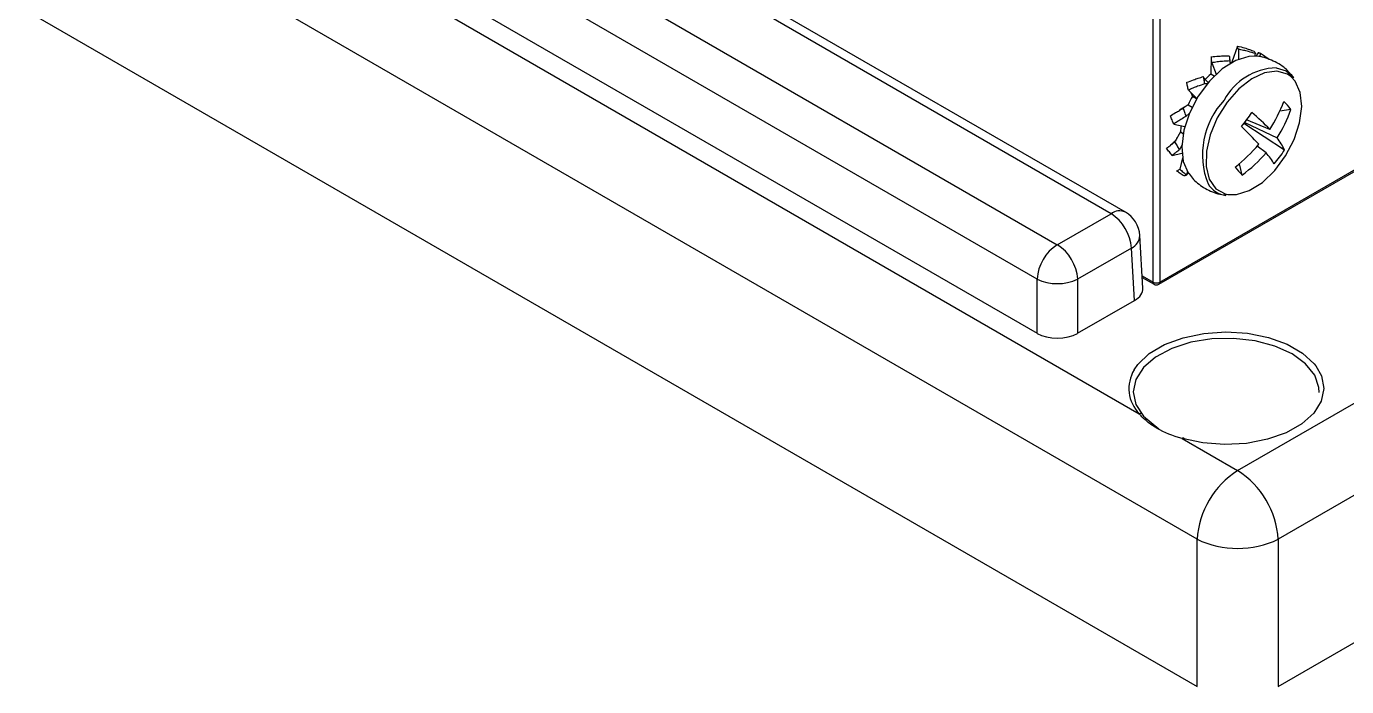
# Model space of a CAD drawing. Header units: inches. Extents: x 0.2 to 16.8, y 0.2 to 10.8.
# Drawn here: x 13.975 to 15.412, y 7.686 to 8.404 of the extents above; entities that cross this region are included whole.
import ezdxf

# ---------------------------------------------------------------- set-up
doc = ezdxf.new("R2010")
doc.units = ezdxf.units.IN
doc.header["$MEASUREMENT"] = 0

msp = doc.modelspace()

# ---------------------------------------------------------------- linework, layer by layer
at = {"color": 7, "linetype": 'Continuous', "lineweight": 25}
for p, q in [((15.1557, 8.2006), (13.2587, 9.2957)), ((15.1713, 8.2021), (13.2744, 9.2972)), ((13.2003, 9.2619), (15.0972, 8.1669)), ((13.0233, 9.2318), (15.1864, 7.983)), ((15.0751, 8.1295), (13.1782, 9.2246)), ((15.2493, 7.8465), (12.8721, 9.2188)), ((13.1748, 9.1675), (15.0751, 8.0705)), ((12.8627, 9.0639), (15.2493, 7.6862)), ((15.2015, 8.1261), (15.2015, 8.4241)), ((15.2086, 8.4241), (15.2086, 8.1261)), ((15.2932, 8.383), (15.2871, 8.3653)), ((15.2943, 8.3793), (15.2942, 8.3686)), ((15.3159, 8.3755), (15.3132, 8.3719)), ((15.2647, 8.3713), (15.2642, 8.3525)), ((15.2655, 8.3647), (15.2699, 8.3523)), ((15.2856, 8.3643), (15.2848, 8.369)), ((15.2856, 8.3643), (15.285, 8.3668)), ((15.2872, 8.3652), (15.2871, 8.3653)), ((15.312, 8.372), (15.3129, 8.3747)), ((15.3183, 8.3749), (15.3172, 8.371)), ((15.2565, 8.3485), (15.256, 8.3498)), ((15.2607, 8.344), (15.2565, 8.3485)), ((15.2679, 8.3503), (15.2642, 8.3525)), ((15.2398, 8.3349), (15.2491, 8.326)), ((15.2425, 8.3324), (15.2442, 8.3281)), ((15.2602, 8.3418), (15.2573, 8.3418)), ((15.2607, 8.344), (15.2616, 8.3435)), ((15.2076, 8.1238), (15.554, 8.3238)), ((15.2086, 8.1261), (15.5551, 8.3261)), ((15.2395, 8.3191), (15.2343, 8.3154)), ((15.2395, 8.3191), (15.244, 8.3165)), ((15.2488, 8.3254), (15.2442, 8.3281)), ((15.2357, 8.3165), (15.2302, 8.3131)), ((15.241, 8.3099), (15.2372, 8.3064)), ((15.3513, 8.3141), (15.3395, 8.3122)), ((15.224, 8.298), (15.236, 8.2953)), ((15.2311, 8.2897), (15.2249, 8.2786)), ((15.2311, 8.2897), (15.2342, 8.2879)), ((15.3444, 8.2698), (15.3002, 8.2986)), ((15.3011, 8.2998), (15.3364, 8.283)), ((15.3284, 8.2922), (15.3032, 8.3026)), ((15.2327, 8.275), (15.2301, 8.2701)), ((15.2223, 8.2639), (15.2328, 8.2664)), ((15.2334, 8.2614), (15.2304, 8.2492)), ((15.2934, 7.9212), (15.9029, 8.273)), ((15.3244, 8.2669), (15.3148, 8.2741)), ((15.2387, 8.2465), (15.2379, 8.2426)), ((15.2983, 8.2426), (15.2953, 8.2548)), ((15.2389, 8.244), (15.2399, 8.2447)), ((15.0972, 8.1669), (15.1557, 8.2006)), ((15.947, 8.1983), (15.3376, 7.8465)), ((15.1903, 8.1196), (15.1869, 8.177)), ((15.1778, 8.1632), (15.1193, 8.1295)), ((15.1812, 8.1062), (15.1778, 8.1632)), ((15.1896, 8.1313), (15.2026, 8.1238)), ((15.0751, 8.0705), (15.0751, 8.1295)), ((15.1193, 8.1295), (15.1193, 8.0705)), ((15.1193, 8.0705), (15.1812, 8.1062)), ((15.3376, 7.6862), (15.9564, 8.0434)), ((15.1909, 7.9803), (15.2075, 7.9666)), ((15.233, 7.9561), (15.2934, 7.9212)), ((15.2493, 7.6862), (15.2493, 7.8465)), ((15.3376, 7.8465), (15.3376, 7.6862))]:
    msp.add_line(p, q, dxfattribs=at)
at = {"color": 8, "linetype": 'Continuous', "lineweight": 25}
msp.add_line((15.1895, 8.133), (15.2015, 8.1261), dxfattribs=at)
at = {"color": 7, "linetype": 'Continuous', "lineweight": 25, "flags": 128}
for points in [[(15.314, 8.3718), (15.3055, 8.3717), (15.2913, 8.3673), (15.2767, 8.3582), (15.2628, 8.3449), (15.2506, 8.3285), (15.2411, 8.3101), (15.235, 8.2913), (15.2326, 8.2732), (15.2342, 8.2574), (15.2397, 8.2449), (15.2401, 8.2444)], [(15.2829, 8.2215), (15.2923, 8.2215), (15.3061, 8.2257), (15.3203, 8.2346), (15.3338, 8.2475), (15.3456, 8.2635), (15.3548, 8.2813), (15.3608, 8.2996), (15.3631, 8.3171), (15.3615, 8.3325), (15.3561, 8.3446), (15.3513, 8.3499)], [(15.3353, 8.3592), (15.3464, 8.356), (15.3545, 8.3489)], [(15.3822, 8.006), (15.3819, 8.0114), (15.3773, 8.0248), (15.3673, 8.0373), (15.3526, 8.0481), (15.3339, 8.0565), (15.3124, 8.0623), (15.289, 8.065), (15.2653, 8.0644), (15.2424, 8.0607), (15.2217, 8.054), (15.2042, 8.0447), (15.191, 8.0333), (15.1827, 8.0204), (15.1799, 8.0068), (15.1827, 7.9932), (15.1909, 7.9803), (15.1909, 7.9803)], [(15.1807, 8.0307), (15.1848, 8.0366), (15.1972, 8.0484), (15.214, 8.0583), (15.2341, 8.0657), (15.2567, 8.0704), (15.2804, 8.0721), (15.3043, 8.0706), (15.3269, 8.0661), (15.3472, 8.0587), (15.3641, 8.0489), (15.3768, 8.0372), (15.3786, 8.035)], [(15.233, 7.9561), (15.2334, 7.9566), (15.2339, 7.9568), (15.2343, 7.9569), (15.2346, 7.9568), (15.2349, 7.9565), (15.2351, 7.956), (15.2352, 7.9554), (15.2353, 7.9547)]]:
    msp.add_lwpolyline(points, dxfattribs=at)
at = {"color": 8, "linetype": 'Continuous', "lineweight": 25, "flags": 128}
for points in [[(15.3513, 8.3499), (15.3475, 8.3525), (15.3361, 8.3558), (15.3228, 8.354), (15.3087, 8.3473), (15.2947, 8.3363), (15.2819, 8.3218)], [(15.2819, 8.3218), (15.2713, 8.3048), (15.2636, 8.2865), (15.2595, 8.2685), (15.2591, 8.2519), (15.2626, 8.238), (15.2697, 8.2278), (15.2798, 8.2222), (15.2829, 8.2215)], [(15.3786, 8.035), (15.3847, 8.0242), (15.3872, 8.0104), (15.3844, 7.9967), (15.3763, 7.9837), (15.3633, 7.972), (15.3462, 7.9624), (15.3258, 7.9552), (15.303, 7.9508), (15.2792, 7.9495), (15.2554, 7.9513), (15.233, 7.9561)]]:
    msp.add_lwpolyline(points, dxfattribs=at)
at = {"color": 7, "linetype": 'Continuous', "lineweight": 25}
for centre, radius, start, end in [((15.3218, 8.2863), 0.0877, 131.0628, 137.2127), ((15.337, 8.2735), 0.1076, 149.5118, 154.8776), ((15.2001, 8.3763), 0.1533, 326.7631, 339.5397), ((15.3063, 8.2824), 0.055, 35.1213, 47.0035), ((14.9374, 8.574), 0.4555, 322.2949, 324.6579), ((15.14, 8.1114), 0.2612, 43.8166, 49.6763), ((15.2197, 8.3581), 0.1388, 327.2586, 341.5084), ((15.3054, 8.2826), 0.0746, 169.5053, 174.5472), ((14.9336, 7.9256), 0.519, 42.4731, 45.4409), ((15.1821, 8.3885), 0.1751, 308.3807, 320.0714), ((15.298, 8.2508), 0.0501, 22.3328, 40.0389), ((15.2073, 8.3666), 0.1538, 306.292, 319.5947), ((15.2574, 8.2092), 0.0884, 31.0046, 40.7107), ((15.2415, 8.3343), 0.1214, 319.0391, 327.9137), ((15.3788, 8.3202), 0.1118, 218.142, 223.9828), ((15.2838, 8.2468), 0.0265, 211.6289, 263.1046), ((15.1296, 8.16), 0.0483, 3.8498, 57.305), ((15.1557, 8.1751), 0.0313, 3.4611, 60.0027), ((15.1233, 8.1262), 0.0483, 122.6951, 176.15), ((15.0712, 8.1262), 0.0483, 3.8498, 57.305), ((15.0972, 8.1757), 0.0512, 244.474, 295.526), ((15.2051, 8.1329), 0.00769, 242.6098, 297.3905), ((15.2051, 8.1281), 0.005, 240.0027, 299.9973), ((15.1877, 7.9802), 0.00315, 2.7723, 114.7299), ((15.3456, 7.84), 0.0965, 122.6951, 176.15), ((15.2413, 7.84), 0.0965, 3.8499, 57.305), ((15.2934, 7.939), 0.1025, 244.4741, 295.5259)]:
    msp.add_arc(centre, radius, start, end, dxfattribs=at)
at = {"color": 8, "linetype": 'Continuous', "lineweight": 25}
for centre, radius, start, end in [((15.3378, 8.292), 0.0673, 92.0965, 151.3874), ((15.3419, 8.2648), 0.0867, 136.7781, 201.5672), ((15.1647, 8.1886), 0.015, 64.1986, 127.1118), ((15.1714, 8.1773), 0.0155, 294.2416, 358.6884), ((15.204, 8.1258), 0.00246, 173.6559, 235.0313), ((15.2062, 8.1258), 0.0024, 304.0562, 7.2566), ((15.214, 8.0105), 0.0389, 148.7661, 224.9285)]:
    msp.add_arc(centre, radius, start, end, dxfattribs=at)
at = {"color": 7, "linetype": 'Continuous', "lineweight": 25}
for centre, major_axis, ratio, start_param, end_param in [((15.1591, 8.1189), (0.0313, 0), 0.576585, 5.498396, 6.318044), ((15.0972, 8.0832), (0.0312, 0), 0.577991, 3.9276, 5.497178)]:
    msp.add_ellipse(centre, major_axis=major_axis, ratio=ratio, start_param=start_param, end_param=end_param, dxfattribs=at)
for points, knots in [([(15.2932, 8.383), (15.2958, 8.3823), (15.3002, 8.3812), (15.3063, 8.3792), (15.3097, 8.378), (15.3114, 8.3773)], [0, 0, 0, 0, 0.415592, 0.707416, 1, 1, 1, 1]), ([(15.2943, 8.3793), (15.2941, 8.3799), (15.2938, 8.3809), (15.2935, 8.3821), (15.2933, 8.3827), (15.2932, 8.383)], [0, 0, 0, 0, 0.499628, 0.749776, 1, 1, 1, 1]), ([(15.3129, 8.3747), (15.3103, 8.3755), (15.306, 8.3768), (15.2998, 8.3783), (15.2961, 8.379), (15.2943, 8.3793)], [0, 0, 0, 0, 0.415592, 0.707411, 1, 1, 1, 1]), ([(15.3114, 8.3773), (15.3117, 8.3769), (15.3121, 8.3763), (15.3126, 8.3754), (15.3128, 8.375), (15.3129, 8.3747)], [0, 0, 0, 0, 0.49964, 0.749788, 1, 1, 1, 1]), ([(15.3183, 8.3749), (15.3179, 8.375), (15.3173, 8.3752), (15.3165, 8.3754), (15.3161, 8.3755), (15.3159, 8.3755)], [0, 0, 0, 0, 0.499628, 0.749776, 1, 1, 1, 1]), ([(15.2647, 8.3713), (15.2674, 8.3715), (15.272, 8.372), (15.2786, 8.3723), (15.2823, 8.3724), (15.2842, 8.3724)], [0, 0, 0, 0, 0.415591, 0.707416, 1, 1, 1, 1]), ([(15.2655, 8.3647), (15.2654, 8.3658), (15.2651, 8.3675), (15.2649, 8.3697), (15.2648, 8.3707), (15.2647, 8.3713)], [0, 0, 0, 0, 0.499628, 0.749776, 1, 1, 1, 1]), ([(15.285, 8.3668), (15.2823, 8.3666), (15.2777, 8.3664), (15.2712, 8.3657), (15.2674, 8.365), (15.2655, 8.3647)], [0, 0, 0, 0, 0.415592, 0.707411, 1, 1, 1, 1]), ([(15.2842, 8.3724), (15.2844, 8.3715), (15.2846, 8.3702), (15.2848, 8.3683), (15.2849, 8.3673), (15.285, 8.3668)], [0, 0, 0, 0, 0.499639, 0.749787, 1, 1, 1, 1]), ([(15.3544, 8.3487), (15.3515, 8.3521), (15.3448, 8.3601), (15.3308, 8.3678), (15.3197, 8.3718), (15.3141, 8.3718), (15.314, 8.3718)], [0, 0, 0, 0, 0.281496, 0.649868, 0.989803, 1, 1, 1, 1]), ([(15.3276, 8.3683), (15.3275, 8.3684), (15.326, 8.3696), (15.3229, 8.3718), (15.3198, 8.3738), (15.3183, 8.3749)], [0, 0, 0, 0, 0.025562, 0.51214, 1, 1, 1, 1]), ([(15.238, 8.3435), (15.2405, 8.3444), (15.2446, 8.346), (15.2506, 8.348), (15.2542, 8.3492), (15.256, 8.3498)], [0, 0, 0, 0, 0.415591, 0.707415, 1, 1, 1, 1]), ([(15.256, 8.3498), (15.2562, 8.3485), (15.2566, 8.3465), (15.257, 8.3438), (15.2572, 8.3425), (15.2573, 8.3418)], [0, 0, 0, 0, 0.49964, 0.749788, 1, 1, 1, 1]), ([(15.2398, 8.3349), (15.2395, 8.3364), (15.239, 8.3385), (15.2384, 8.3414), (15.2382, 8.3428), (15.238, 8.3435)], [0, 0, 0, 0, 0.499628, 0.749776, 1, 1, 1, 1]), ([(15.2573, 8.3418), (15.2548, 8.3409), (15.2506, 8.3395), (15.2447, 8.3372), (15.2414, 8.3357), (15.2398, 8.3349)], [0, 0, 0, 0, 0.415591, 0.707411, 1, 1, 1, 1]), ([(15.2202, 8.3071), (15.2221, 8.3082), (15.2253, 8.3102), (15.23, 8.3128), (15.2328, 8.3146), (15.2343, 8.3154)], [0, 0, 0, 0, 0.415591, 0.707415, 1, 1, 1, 1]), ([(15.224, 8.298), (15.2233, 8.2995), (15.2223, 8.3018), (15.2211, 8.3048), (15.2205, 8.3063), (15.2202, 8.3071)], [0, 0, 0, 0, 0.499629, 0.749776, 1, 1, 1, 1]), ([(15.2372, 8.3064), (15.2353, 8.3053), (15.232, 8.3033), (15.2275, 8.3006), (15.2252, 8.2989), (15.224, 8.298)], [0, 0, 0, 0, 0.415592, 0.707411, 1, 1, 1, 1]), ([(15.2343, 8.3154), (15.2348, 8.314), (15.2355, 8.3117), (15.2365, 8.3087), (15.237, 8.3071), (15.2372, 8.3064)], [0, 0, 0, 0, 0.49964, 0.749786, 1, 1, 1, 1]), ([(15.2161, 8.2718), (15.2173, 8.2727), (15.2192, 8.2741), (15.2222, 8.2763), (15.224, 8.2779), (15.2249, 8.2786)], [0, 0, 0, 0, 0.415592, 0.707415, 1, 1, 1, 1]), ([(15.2274, 8.2831), (15.2265, 8.2815), (15.2248, 8.2785), (15.2221, 8.2764), (15.2208, 8.2754)], [0, 0, 0, 0, 0.520568, 1, 1, 1, 1]), ([(15.2249, 8.2786), (15.2257, 8.2772), (15.227, 8.2751), (15.2288, 8.2722), (15.2297, 8.2708), (15.2301, 8.2701)], [0, 0, 0, 0, 0.49964, 0.749786, 1, 1, 1, 1]), ([(15.2223, 8.2639), (15.2212, 8.2652), (15.2196, 8.2671), (15.2176, 8.2698), (15.2166, 8.2712), (15.2161, 8.2718)], [0, 0, 0, 0, 0.499628, 0.749777, 1, 1, 1, 1]), ([(15.2301, 8.2701), (15.2289, 8.2692), (15.2268, 8.2676), (15.2242, 8.2657), (15.2229, 8.2645), (15.2223, 8.2639)], [0, 0, 0, 0, 0.415591, 0.707411, 1, 1, 1, 1]), ([(15.2268, 8.2472), (15.2273, 8.2473), (15.228, 8.2475), (15.2293, 8.2482), (15.23, 8.2488), (15.2304, 8.2492)], [0, 0, 0, 0, 0.415592, 0.707416, 1, 1, 1, 1]), ([(15.2351, 8.2416), (15.2337, 8.2425), (15.2316, 8.2439), (15.2289, 8.2457), (15.2275, 8.2467), (15.2268, 8.2472)], [0, 0, 0, 0, 0.499628, 0.749776, 1, 1, 1, 1]), ([(15.2304, 8.2492), (15.2316, 8.248), (15.2335, 8.2464), (15.236, 8.2442), (15.2373, 8.2432), (15.2379, 8.2426)], [0, 0, 0, 0, 0.49964, 0.749785, 1, 1, 1, 1]), ([(15.2379, 8.2426), (15.2374, 8.2424), (15.2366, 8.242), (15.2356, 8.2417), (15.2353, 8.2417), (15.2351, 8.2416)], [0, 0, 0, 0, 0.415591, 0.707411, 1, 1, 1, 1]), ([(15.2403, 8.245), (15.2415, 8.2431), (15.2457, 8.2367), (15.2565, 8.2286), (15.2692, 8.2222), (15.2779, 8.2213), (15.2809, 8.221)], [0, 0, 0, 0, 0.140804, 0.4661249, 0.8129785, 1, 1, 1, 1]), ([(15.233, 7.9561), (15.2228, 7.9589), (15.2137, 7.9624), (15.2018, 7.9693), (15.1981, 7.9718), (15.1917, 7.9772), (15.1889, 7.9801), (15.1864, 7.983)], [0, 0, 0, 0, 0.5, 0.5, 0.75, 0.75, 1, 1, 1, 1])]:
    msp.add_open_spline(points, degree=3, knots=knots, dxfattribs=at)

doc.saveas('drawing.dxf')
